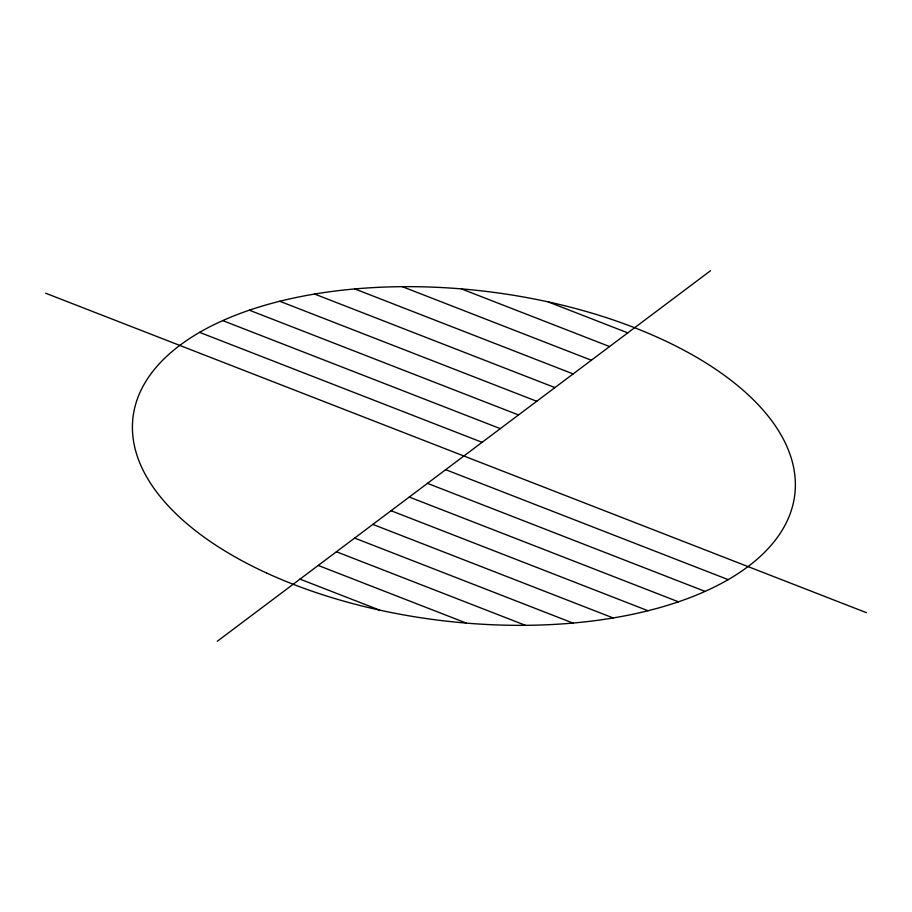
<?xml version="1.0" encoding="UTF-8"?>
<svg xmlns="http://www.w3.org/2000/svg" width="912" height="912" viewBox="0 0 912 912"><rect width="100%" height="100%" fill="white"/><g stroke="black" fill="none" stroke-linecap="round" stroke-linejoin="round"><path stroke-width="1.37" d="M217.284 641.261L710.494 270.739M548.226 301.906L627.787 332.869M461.438 288.899L609.581 346.549M402.363 286.676L591.364 360.24M354.836 288.944L573.158 373.92M314.606 294.052L554.941 387.6M279.767 301.268L536.735 401.28M249.341 310.194L518.529 414.96M222.733 320.602L500.312 428.64M199.603 332.367L482.106 442.32M45.6 293.197L866.4 612.659M445.683 469.68L728.186 579.633M427.466 483.36L705.056 591.398M409.26 497.04L678.448 601.806M391.054 510.72L648.01 610.732M372.837 524.4L613.183 617.948M354.631 538.08L572.941 623.056M336.414 551.76L525.415 625.324M318.208 565.44L466.34 623.101M299.991 579.12L379.563 610.094M266.931 573.169A333.131 166.064 6.6 0 0 793.269 503.31A333.131 166.064 6.6 0 0 331.478 291.521A333.131 166.064 6.6 0 0 266.931 573.169"/></g></svg>
